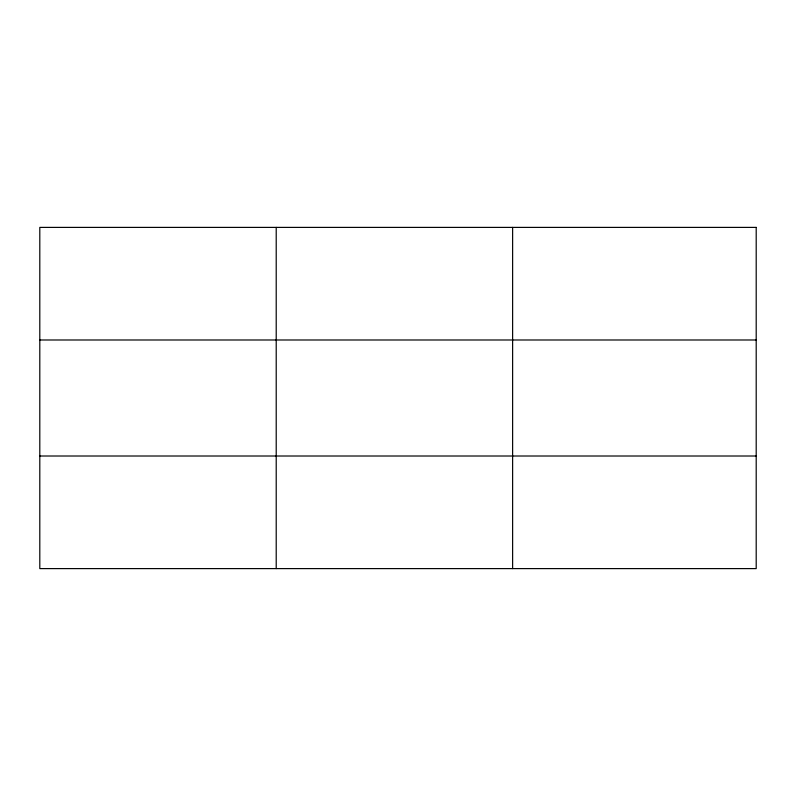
<?xml version="1.0" encoding="UTF-8"?>
<svg xmlns="http://www.w3.org/2000/svg" width="796" height="796" viewBox="0 0 796 796"><rect width="100%" height="100%" fill="white"/><g stroke="black" fill="none" stroke-linecap="round" stroke-linejoin="round"><path stroke-width="1.19" d="M276.212 227.397L276.212 568.603M512.624 227.397L512.624 568.603M39.8 339.991L756.2 339.991M39.8 456.009L756.2 456.009M756.2 227.397L756.2 568.603L39.8 568.603L39.8 227.397L756.2 227.397"/></g></svg>
